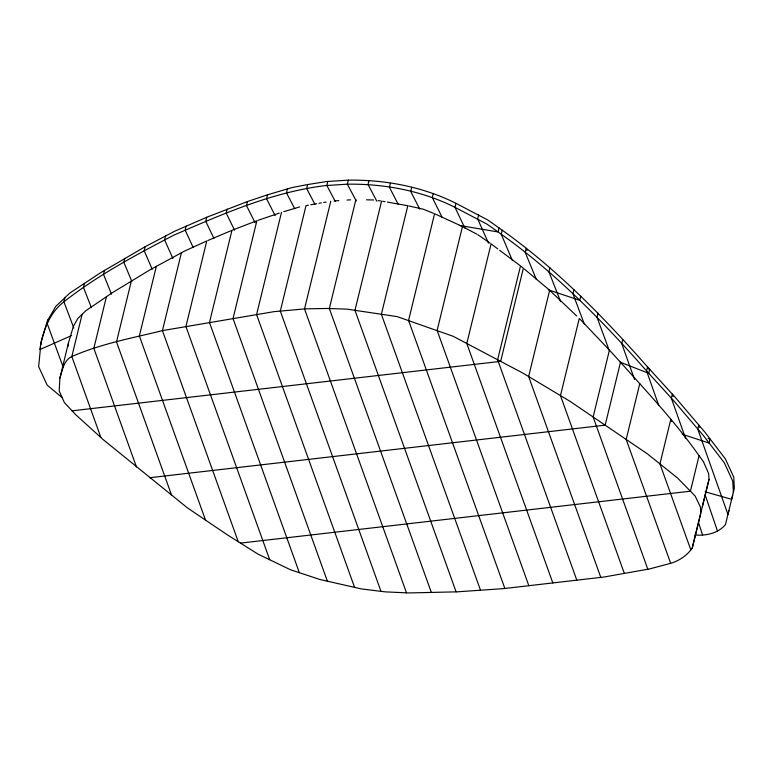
<?xml version="1.0" encoding="UTF-8"?>
<svg xmlns="http://www.w3.org/2000/svg" width="773" height="773" viewBox="0 0 773 773"><rect width="100%" height="100%" fill="white"/><g stroke="black" fill="none" stroke-linecap="round" stroke-linejoin="round"><path stroke-width="1.16" d="M59.888 378.065L59.202 390.964L64.42 402.646L75.657 414.628L103.263 439.692L187.617 508.016L227.571 535.003L258.085 554.164L290.387 569.711L319.52 579.383L361.271 588.9L385.244 591.867L408.762 592.939L457.22 591.838L503.629 588.611L604.013 577.025L649.552 568.928L670.684 563.324C679.235 560.754 687.11 555.487 692.231 548.096L700.667 513.61L700.464 507.165L695.13 496.005L677.573 478.033L647.378 453.838L570.435 401.583L522.915 373.098L453.133 336.274L397.129 316.611L347.009 309.132L327.539 308.466L305.557 308.842L274.135 311.635L162.427 330.631C131.999 338.081 100.519 343.917 71.821 356.556C63.55 360.344 62.507 370.431 59.888 378.065L68.488 342.748L73.435 326.216L77.938 318.36L85.726 310.814L112.472 292.629L150.532 269.526L184.544 251.09L206.768 240.973L185.926 326.496L269.719 559.768M40.911 344.642L41.114 341.85L47.453 320.737L55.782 306.388L69.802 293.073L100.316 272.888L145.169 246.693L174.872 231.127L206.72 217.261L247.457 201.54L267.555 194.786L291.798 187.626L307.644 184.554L326.322 181.568L348.323 180.148C385.215 179.665 422.831 186.708 455.964 203.309L487.937 220.092L502.218 230.19C556.666 268.927 603.491 316.969 647.532 366.914L674.732 396.781L704.918 432.204L725.306 458.785L733.741 477.163L734.35 488.265L725.451 524.625C718.088 533.476 705.826 535.882 694.908 535.003M68.237 346.14L68.488 342.748M40.602 346.575L38.65 366.624L47.172 385.128L62.555 397.94M48.168 319.5L47.192 323.52L63.067 366.875M64.884 297.75L63.898 301.779C49.201 313.162 42.592 331.839 39.858 349.589L71.647 335.53M84.431 283.391L83.455 287.411L91.349 307.586M82.122 314.302L71.821 356.556L100.925 437.566M104.5 270.386L103.524 274.405L111.515 294.165M106.413 296.735L93.842 348.314L136.434 466.873M124.84 258.308L123.854 262.327L131.787 281.266M131.342 281.072L116.51 341.888L171.567 495.145M145.169 246.693L144.184 250.713L152.233 269.284M156.339 266.299L139.362 335.955L205.512 520.103M165.586 235.891L164.601 239.92L172.891 258.414M186.119 226.093L185.143 230.112L193.066 247.254M181.423 252.732L162.427 330.631L238.258 541.718M206.72 217.261L205.744 221.281L213.908 238.422M227.175 209.058L226.189 213.077L234.586 230.228M247.457 201.54L246.471 205.56L255.1 222.759M267.555 194.786L266.569 198.806L275.198 215.657M281.507 212.343L256.588 314.592L354.633 587.519M287.45 188.825L286.474 192.844L294.755 208.749M307.644 184.554L306.668 188.573L314.94 204.304M327.81 181.442L326.834 185.462L335.24 201.347M330.767 201.251L304.514 308.939L406.501 592.833M348.323 180.148L347.338 184.177L356.208 200.941M355.899 199.608L329.346 308.524L431.334 592.427M369.011 180.438L368.025 184.467L376.857 201.251M381.601 201.077L354.971 310.321L456.109 591.857M390.375 183.259L389.399 187.288L398.25 204.372M411.709 187.424L410.734 191.443L419.749 209.174M433.267 193.463L432.281 197.492L442.262 217.561M455.964 203.309L454.978 207.328L464.911 228.122M504.856 588.466L408.569 320.447L434.581 213.734L462.447 226.547L437.132 330.409L528.838 585.702M478.671 214.942L477.695 218.972L488.449 243.08M499.087 227.929L498.112 231.958L501.233 234.209C555.681 272.946 602.515 320.988 646.557 370.934L673.756 400.801L703.932 436.223L724.32 462.805L732.756 481.183L733.374 492.285M502.218 230.19L501.233 234.209L512.373 260.433M549.883 267.777L548.907 271.806L560.589 301.567M524.278 268.956L549.661 290.3L528.635 376.528L600.795 577.392M573.924 289.749L572.948 293.769L584.475 324.457M580.726 296.281L579.74 300.311L548.366 289.865M579.277 318.447L560.473 395.612L624.342 573.411M598.002 313.258L597.017 317.288L609.095 350.101M580.117 319.278L609.433 350.13L593.133 416.995L647.822 569.237M622.729 339.647L621.743 343.666L634.536 379.388M609.433 350.13L620.487 362.276L605.153 425.16L149.817 477.714M620.487 362.276L639.764 383.679L626.178 439.431L670.684 563.324M639.764 383.679C660.567 406.791 681.148 430.271 699.072 455.722L690.424 491.193L240.48 543.11M692.231 548.096L709.025 479.318L708.648 473.588L703.469 461.771L699.072 455.722M728.929 510.412L727.944 514.441L697.797 429.16L698.773 425.14L699.536 427.285M732.63 495.29L731.645 499.319L705.102 491.802M702.319 506.711L709.025 479.318M207.869 240.509L230.866 230.779M257.998 220.344L279.275 213.106M283.778 211.667L299.663 206.932M308.379 205.193L306.021 205.608L280.309 311.084L380.983 591.345M310.736 204.777L316.621 203.743M318.978 203.328L321.336 202.913M323.694 202.497L326.051 202.082M72.082 410.821L500.662 361.358L523.369 268.202L521.215 266.501M334.168 200.941L338.854 200.622M347.048 200.072L350.565 199.84M366.528 199.821L373.62 199.975M459.317 225.436L498.112 231.958L486.961 224.112L454.978 207.328C421.845 190.728 384.239 183.684 347.338 184.177L325.346 185.597C272.193 192.139 222.576 214.034 173.886 235.147C135.903 254.906 97.62 275.343 63.898 301.779L73.86 328.081M378.181 200.603L380.461 200.912M382.741 201.28L385.022 201.676M387.302 202.082L407.825 205.715L381.369 314.263L480.506 590.214M408.927 205.966L423.304 209.222L433.556 213.329M708.029 438.446L710.049 439.045L709.063 443.064L682.221 434.233M620.033 362.112L648.721 373.32L649.697 369.291L648.18 368.702L647.532 366.914L646.557 370.934L658.644 405.149M462.447 226.547L476.854 234.19M477.888 234.731L490.15 243.215M497.735 248.858L491.087 243.872L466.805 343.492L552.821 582.929M499.629 250.278L520.5 265.931L497.628 359.754L576.813 580.165M549.661 290.3L576.668 315.964M527.089 250.558L526.2 248.384L525.215 252.404L536.385 279.536M690.811 549.835L659.939 463.906L670.78 419.43L671.563 421.662M327.433 581.335L233.031 318.563L256.878 220.73L231.958 230.315L209.473 322.525L299.344 572.687M673.138 396.404L672.346 394.172L671.37 398.201L685.574 438.426M705.15 494.865L717.508 531.138M698.425 522.326L702.57 534.916"/></g></svg>
